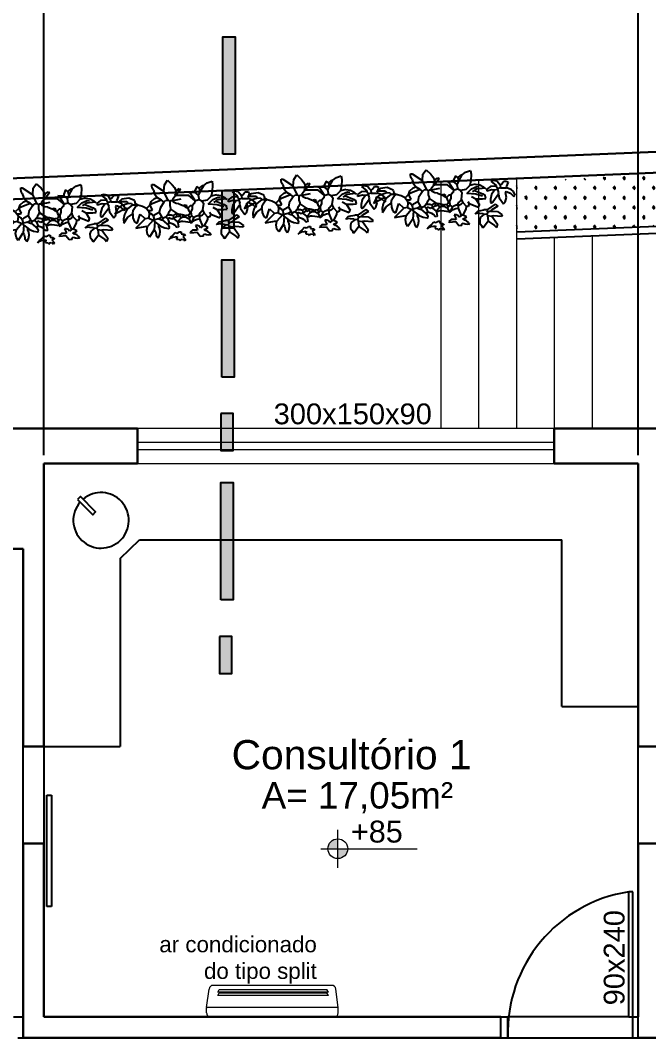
# Model space of a CAD drawing. Extents: x -165 to 197, y 154 to 653.
# Drawn here: x 117.11 to 121.63, y 481.55 to 488.9 of the extents above; entities that cross this region are included whole.
import ezdxf
from ezdxf.enums import TextEntityAlignment as Align

# ---------------------------------------------------------------- set-up
doc = ezdxf.new("R2010")
doc.units = 0
doc.header["$MEASUREMENT"] = 0
doc.header["$PDMODE"] = 3
doc.header["$PDSIZE"] = 0.1
doc.layers.get('0').update_dxf_attribs({"linetype": 'CONTINUOUS'})
doc.layers.get('DEFPOINTS').update_dxf_attribs({"linetype": 'CONTINUOUS'})
for name, color, linetype, lineweight in [('AIT-ESQUADRIA 34', 252, 'CONTINUOUS', 15), ('AIT-PAREDE', 4, 'CONTINUOUS', 30), ('COTA de NIVEL', 12, 'CONTINUOUS', 20), ('FININHA', 251, 'CONTINUOUS', 25), ('LAYOUT', 251, 'CONTINUOUS', 25), ('TEXTO-190', 190, 'CONTINUOUS', 20)]:
    doc.layers.add(name, color=color, linetype=linetype, lineweight=lineweight)
for name, color, linetype in [('AIT-PORTAS', 2, 'CONTINUOUS'), ('AIT-VEGETAÇÃO 25', 92, 'CONTINUOUS'), ('COTA', 1, 'CONTINUOUS'), ('COTA MODIF', 172, 'CONTINUOUS'), ('LINHA CORTE', 7, 'CONTINUOUS'), ('TEXTO', 190, 'CONTINUOUS')]:
    doc.layers.add(name, color=color, linetype=linetype)
doc.styles.add('ARIAL', font='ARIAL.TTF', dxfattribs={"height": 0.18})
doc.styles.add('cota25', font='ARIAL.TTF', dxfattribs={"height": 0.06})
doc.dimstyles.new('Copy of ISO-25', dxfattribs={"dimtxt": 0.18, "dimasz": 0.06, "dimexe": 0.06, "dimexo": 0.06, "dimgap": 0.05, "dimtad": 1, "dimdec": 0, "dimlfac": 100, "dimdsep": 46, "dimtxsty": 'ARIAL', "dimblk1": 'OBLIQUE', "dimblk2": 'OBLIQUE', "dimsah": 1, "dimcen": 2.5, "dimdle": 0.06, "dimclrd": 256, "dimclre": 256, "dimclrt": 256, "dimadec": 0, "dimazin": 0, "dimtfac": 1, "dimtdec": 0, "dimtmove": 1, "dimatfit": 3, "dimldrblk": 'OBLIQUE', "dimfxl": 0, "dimtolj": 1, "dimtzin": 0, "dimlwd": -1, "dimlwe": -1, "dimarcsym": 0})

# ---------------------------------------------------------------- blocks, each defined once
blk = doc.blocks.new('BUSCH1')
for p, q in [((-4.381773057545377, 7.360951608943809), (-3.781624827121143, 8.28555005144326)), ((-3.781624827121143, 8.28555005144326), (-2.828447943219359, 7.397934739424622)), ((4.090906938114221, 7.80475878446553), (5.079386206876161, 8.137613685619222)), ((5.079386206876161, 8.137613685619222), (5.185295283407023, 7.397934739424622)), ((-6.871055341206838, 7.432672070868571), (-6.56338952193344, 7.432672070868571)), ((-6.852970748962628, 7.176031151663762), (-6.871055341206838, 7.432672070868571)), ((-6.782365018267119, 6.73222493711724), (-6.852970748962628, 7.176031151663762)), ((-6.563550004791443, 6.356643156726501), (-6.782365018267119, 6.73222493711724)), ((-6.563550004791443, 6.356643156726501), (-6.332915957360111, 5.587710203565632)), ((-6.56338952193344, 7.432672070868571), (-4.641678409496538, 6.2028102470898)), ((-4.641678409496538, 6.2028102470898), (-4.487845499859838, 6.126014875146352)), ((-4.487845499859838, 6.126014875146352), (-4.381773057545377, 7.360951608943809)), ((-4.099350134763338, 5.215883914247232), (-4.487845499859838, 6.126014875146352)), ((-2.828447943219359, 7.397934739424622), (-2.404814520021497, 6.843177211485269)), ((-2.404814520021497, 6.843177211485269), (-2.104701004826277, 6.2028102470898)), ((-2.104701004826277, 6.2028102470898), (-2.33533505225761, 5.587710203565632)), ((-2.104701004826277, 6.2028102470898), (-1.412798862532276, 6.664078341952468)), ((-1.182165776076141, 6.433450060372318), (-2.104701004826277, 5.280275018339665)), ((-1.412798862532276, 6.664078341952468), (-1.182165776076141, 6.433450060372318)), ((2.04671377088812, 7.048550103896487), (1.662241047968901, 6.2028102470898)), ((1.662241047968901, 6.2028102470898), (1.662241047968901, 5.89537602283903)), ((2.507980904775588, 6.740884284623089), (2.04671377088812, 7.048550103896487)), ((2.507980904775588, 6.740884284623089), (3.123081909274954, 7.279178385476638)), ((2.507980904775588, 6.740884284623089), (2.584782042570223, 6.2028102470898)), ((2.584782042570223, 6.2028102470898), (2.738614952206921, 6.048977337453104)), ((2.738614952206921, 6.048977337453104), (3.420152976994477, 7.286983426031793)), ((3.123081909274954, 7.279178385476638), (3.430516133525725, 7.279178385476638)), ((3.420152976994477, 7.286983426031793), (4.090906938114221, 7.80475878446553)), ((5.185295283407023, 7.397934739424622), (5.114689552711515, 6.066514173834661)), ((9.635832808887887, 6.146659505317049), (9.08647500058402, 6.006898155499255)), ((10.27128438514747, 5.99872410046821), (9.635832808887887, 6.146659505317049)), ((-12.82533550471677, 4.558646069282159), (-13.4449915316529, 4.027513155601357)), ((-11.47336064062469, 4.735690373842428), (-12.82533550471677, 4.558646069282159)), ((-10.3060035266254, 4.24651171533978), (-11.47336064062469, 4.735690373842428)), ((-10.30599776077421, 4.246505949488595), (-10.17689554784854, 3.665838608270726)), ((-7.255451186110247, 3.281371651202694), (-6.994182210353648, 4.106365975442932)), ((-6.994182210353648, 4.106365975442932), (-6.323428249233904, 4.698108555813493)), ((-5.026145366564571, 4.357739789589529), (-6.794184052222778, 3.589037470476092)), ((-6.332915957360111, 5.587710203565632), (-5.794847685678008, 4.895813827122817)), ((-6.323428249233904, 4.698108555813493), (-5.794847685678008, 4.895813827122817)), ((-5.794847685678008, 4.895813827122817), (-5.026145366564571, 4.434546693235347)), ((-5.026145366564571, 4.434546693235347), (-5.026145366564571, 4.357739789589529)), ((-5.026145366564571, 4.357739789589529), (-4.487845499859838, 3.973272832521495)), ((-4.487845499859838, 3.973272832521495), (-4.169955865458848, 4.254302341266971)), ((-4.169955865458848, 4.254302341266971), (-3.642337238075779, 4.357739789589529)), ((-3.642337238075779, 4.357739789589529), (-4.099350134763338, 5.215883914247232)), ((-3.642337238075779, 4.357739789589529), (-3.33467141880238, 4.050304604363562)), ((-3.181069143213112, 4.203906879952828), (-3.33467141880238, 4.050304604363562)), ((-2.796602186145079, 4.203906879952828), (-3.181069143213112, 4.203906879952828)), ((-2.181502142620911, 5.280275018339665), (-2.796602186145079, 4.434546693235347)), ((-2.796602186145079, 4.434546693235347), (-2.719801048350445, 4.280938651794894)), ((-2.719801048350445, 4.280938651794894), (-2.796602186145079, 4.203906879952828)), ((-2.581328366272673, 3.958430570594091), (-2.796602186145079, 4.203906879952828)), ((-2.719801048350445, 4.280938651794894), (-1.028332866439441, 4.588379602872048)), ((-2.33533505225761, 5.587710203565632), (-2.181502142620911, 5.280275018339665)), ((-2.181502142620911, 5.280275018339665), (-2.104701004826277, 5.280275018339665)), ((-2.104701004826277, 5.280275018339665), (-2.027899867031643, 5.280275018339665)), ((0.4629228598716195, 5.280275018339665), (-2.027899867031643, 5.280275018339665)), ((1.662241047968901, 4.280938651794894), (0.4629286257228052, 5.280273096389268)), ((0.7397058192187651, 5.818349055872952), (0.5090727327626292, 5.89537602283903)), ((1.662241047968901, 5.89537602283903), (0.7397058192187651, 5.818349055872952)), ((0.7397058192187651, 5.818349055872952), (1.792794333443, 4.239509089074647)), ((1.662241047968901, 4.203906879952828), (1.585439910174267, 3.74263974606536)), ((1.662241047968901, 5.89537602283903), (2.354147995138889, 5.357081921985483)), ((1.662241047968901, 4.203906879952828), (1.662241047968901, 4.280938651794894)), ((2.507980904775588, 4.434546693235347), (1.792797216368593, 4.23951101102504)), ((2.738614952206921, 6.048977337453104), (2.354147995138889, 5.357081921985483)), ((2.354147995138889, 5.357081921985483), (2.507980904775588, 4.434546693235347)), ((3.046050137432889, 4.127105742158195), (2.507980904775588, 4.434546693235347)), ((4.122418275819723, 4.357739789589529), (3.046050137432889, 4.127105742158195)), ((3.046050137432889, 4.127105742158195), (3.430516133525725, 3.665838608270726)), ((4.891125399809148, 5.126442108702965), (4.122418275819723, 4.357739789589529)), ((4.344458322058649, 3.53122039771065), (5.267179979997124, 4.448729726177178)), ((5.114689552711515, 6.066514173834661), (4.891125399809148, 5.126442108702965)), ((5.967493538195986, 5.434107927976362), (4.891125399809148, 5.126442108702965)), ((4.891125399809148, 5.126442108702965), (4.891125399809148, 5.203479646396217)), ((5.267179979997124, 4.448729726177178), (6.299377854400067, 4.923868537042443)), ((5.890687595525362, 4.127105742158195), (5.429419500662696, 3.896472655702059)), ((6.044289871114631, 4.357739789589529), (5.890687595525362, 4.127105742158195)), ((5.890687595525362, 4.127105742158195), (6.5055570050021, 3.896472655702059)), ((5.967493538195986, 5.434107927976362), (6.915134243984219, 5.289852097159251)), ((6.274928723421953, 4.434546693235347), (6.044289871114631, 4.357739789589529)), ((7.889360328614904, 4.588379602872048), (6.274928723421953, 4.434546693235347)), ((6.299377854400067, 4.923868537042443), (6.784197529406266, 4.874715616658838)), ((6.915134243984219, 5.289852097159251), (7.656492974824276, 4.846044921637532)), ((7.656492974824276, 4.846044921637532), (7.889360328614904, 4.588379602872048)), ((7.889360328614904, 4.588379602872048), (8.119999180922223, 4.511572699226228)), ((9.009448994593141, 4.930761612135047), (8.317542047423151, 4.392455979579129)), ((8.317542047423151, 4.392455979579129), (8.317542047423151, 4.008220617533726)), ((9.282805116385537, 4.260479489837339), (8.317542047423151, 4.008220617533726)), ((10.16261250492342, 5.007562749929681), (9.009448994593141, 4.930761612135047)), ((9.08647500058402, 6.006898155499255), (10.16261250492342, 5.161395659566381)), ((9.855092753880065, 4.238822952783538), (9.212199385690024, 3.335882008313088)), ((9.855107168508027, 4.238878689344999), (9.282805116385537, 4.260479489837339)), ((10.39325135723074, 4.315654841784495), (9.855177319697457, 4.238854664965059)), ((10.16261250492342, 5.161395659566381), (10.16261250492342, 5.007562749929681)), ((10.16261250492342, 5.007562749929681), (10.47027832419682, 4.54628888921583)), ((10.70091717650414, 5.545631021611785), (10.27128438514747, 5.99872410046821)), ((10.47027832419682, 4.54628888921583), (10.39325135723074, 4.315654841784495)), ((10.39325135723074, 4.315654841784495), (10.62387963881089, 3.777586570102393)), ((11.00835236173011, 4.700121798852528), (10.47027832419682, 4.54628888921583)), ((10.93154545808429, 5.238195836385819), (10.70091717650414, 5.545631021611785)), ((11.31578658598088, 5.545631021611785), (10.93154545808429, 5.238195836385819)), ((10.93154545808429, 5.238195836385819), (11.00835236173011, 4.700121798852528)), ((11.00835236173011, 4.700121798852528), (12.23832277570621, 4.700121798852528)), ((11.68339707710727, 5.92475591755619), (11.31578658598088, 5.545631021611785)), ((12.10703146128033, 5.9617400090122), (11.68339707710727, 5.92475591755619)), ((12.54599916570678, 5.776291976348653), (12.10703146128033, 5.9617400090122)), ((12.54599916570678, 5.776291976348653), (12.16151587206039, 4.853729840292984)), ((12.16151587206039, 4.853729840292984), (12.23832277570621, 4.700121798852528)), ((13.13081311490243, 4.371431764205368), (12.23832277570621, 4.700121798852528)), ((13.625053229771, 3.964607719164461), (13.13081311490243, 4.371431764205368)), ((-11.94516582852937, 2.74330337952059), (-14.23096161409256, 1.554732738033608)), ((-13.71320355321238, 2.58947046988389), (-14.23096161409256, 1.554732738033608)), ((-13.72665240110322, 2.552144271257525), (-12.88166787080187, 3.319335937360286)), ((-13.42058083968269, 4.050304604363562), (-11.86813405668731, 4.050304604363562)), ((-12.88166787080187, 3.319335937360286), (-11.56069887146134, 3.74263974606536)), ((-11.79133291889267, 2.58947046988389), (-12.31834517092604, 1.489878443895918)), ((-11.79133291889267, 2.58947046988389), (-11.94516582852937, 2.74330337952059)), ((-11.86813405668731, 4.050304604363562), (-11.56069887146134, 3.74263974606536)), ((-10.71496478050584, 3.435204560839393), (-11.79133291889267, 2.58947046988389)), ((-11.56069887146134, 3.74263974606536), (-10.94559882793717, 3.665838608270726)), ((-10.94559882793717, 3.665838608270726), (-10.71496478050584, 3.435204560839393)), ((-10.71496478050584, 3.435204560839393), (-10.33072845748524, 3.435204560839393)), ((-10.68470847640844, 1.607907339619297), (-10.55860835000016, 2.37541901046287)), ((-10.55860835000016, 2.37541901046287), (-10.03612613504843, 3.144684461042118)), ((-10.17689554784854, 3.665838608270726), (-10.33072845748524, 3.435204560839393)), ((-10.02306263821184, 3.127769375613425), (-10.33072845748524, 3.435204560839393)), ((-9.683097481570881, 3.33700058344313), (-10.19145816599343, 3.692046323860507)), ((-9.632111981485394, 3.323243262513852), (-10.02306263821184, 3.127769375613425)), ((-8.751103373950468, 3.085510491297621), (-9.683097481570881, 3.33700058344313)), ((-8.33182028547228, 2.897136289157288), (-8.751103373950468, 3.085510491297621)), ((-7.947353328404244, 2.666502241725955), (-8.33182028547228, 2.897136289157288)), ((-7.255451186110247, 3.358403423044758), (-7.947353328404244, 2.666502241725955)), ((-7.947353328404244, 2.666502241725955), (-7.563117005383644, 2.205234146863289)), ((-6.948016961859477, 2.205234146863289), (-7.563117005383644, 2.205234146863289)), ((-7.563117005383644, 2.205234146863289), (-7.409284095746945, 1.743967012975819)), ((-7.255451186110247, 3.358403423044758), (-7.255451186110247, 3.281371651202694)), ((-7.255451186110247, 3.281371651202694), (-6.794184052222778, 2.435868194294622)), ((-6.794184052222778, 3.589037470476092), (-7.178651009290812, 3.435204560839393)), ((-6.794184052222778, 2.435868194294622), (-6.948016961859477, 2.205234146863289)), ((-5.256779413995903, 2.74330337952059), (-5.410380728609973, 1.89756832758989)), ((-4.487845499859838, 3.973272832521495), (-5.256779413995903, 2.74330337952059)), ((-3.411703190644446, 2.05140123722659), (-3.565304505258516, 1.820768150770454)), ((-3.181069143213112, 2.58947046988389), (-3.411703190644446, 2.05140123722659)), ((-3.33467141880238, 4.050304604363562), (-3.33467141880238, 3.281371651202694)), ((-3.33467141880238, 3.281371651202694), (-3.181069143213112, 2.74330337952059)), ((-3.181069143213112, 2.74330337952059), (-3.181069143213112, 2.58947046988389)), ((-3.181069143213112, 2.58947046988389), (-1.950868095189577, 1.743967012975819)), ((-2.051785866543947, 3.662558799921213), (-2.581328366272673, 3.958430570594091)), ((-1.489600000326911, 3.589037470476092), (-2.051785866543947, 3.662558799921213)), ((-1.489600000326911, 3.589037470476092), (-0.6440965434188404, 3.281371651202694)), ((-0.6440965434188404, 3.281371651202694), (-0.2596305473260052, 3.435204560839393)), ((-0.6440965434188404, 3.281371651202694), (-0.1828294095313711, 2.973936465976726)), ((-0.2596305473260052, 3.435204560839393), (0.0478046378999624, 3.281371651202694)), ((-0.1828294095313711, 2.973936465976726), (-0.0289964998946718, 2.973936465976726)), ((0.0478046378999624, 3.281371651202694), (-0.0289964998946718, 2.973936465976726)), ((-0.0289964998946718, 2.973936465976726), (0.2784386853312958, 2.74330337952059)), ((0.7397058192187651, 3.204570513408059), (0.2784386853312958, 2.74330337952059)), ((0.2784386853312958, 2.74330337952059), (0.4322715949679952, 2.358836422452557)), ((0.4322715949679952, 2.358836422452557), (0.6629056423993286, 2.05140123722659)), ((0.6629056423993286, 2.05140123722659), (0.5861045046046947, 1.59013410333912)), ((0.6629056423993286, 2.05140123722659), (0.8935387288554643, 2.05140123722659)), ((1.124172776286797, 3.204570513408059), (0.7397058192187651, 3.204570513408059)), ((1.125469131828401, 2.627009044028933), (0.8935387288554643, 2.05140123722659)), ((0.8935387288554643, 2.05140123722659), (0.9703398666500984, 1.205661380419901)), ((1.50863973335483, 3.665838608270726), (1.124172776286797, 3.204570513408059)), ((1.124172776286797, 3.204570513408059), (1.125469131828401, 2.627009044028933)), ((1.585439910174267, 3.74263974606536), (1.50863973335483, 3.665838608270726)), ((3.046050137432889, 2.128202375021223), (2.738614952206921, 1.743967012975819)), ((3.276683223889027, 2.435868194294622), (3.046050137432889, 2.205234146863289)), ((3.046050137432889, 2.205234146863289), (3.046050137432889, 2.128202375021223)), ((3.276683223889027, 2.435868194294622), (3.430516133525725, 3.665838608270726)), ((3.276683223889027, 2.435868194294622), (3.276683223889027, 2.205234146863289)), ((3.276683223889027, 2.205234146863289), (3.507317271320358, 1.743967012975819)), ((6.127345035495443, 3.432916478893834), (4.344458322058649, 3.53122039771065)), ((6.121326447832684, 2.435868194294622), (5.275586591025996, 2.897136289157288)), ((6.121326447832684, 2.435868194294622), (6.19812278075133, 2.512669332089257)), ((6.121326447832684, 2.435868194294622), (6.8132228242755, 1.282693152261967)), ((7.441050984292284, 3.03969792070098), (6.127345035495443, 3.432916478893834)), ((6.19812278075133, 2.512669332089257), (7.428092233752237, 2.512669332089257)), ((6.5055570050021, 3.896472655702059), (7.505129771445488, 3.512005698634026)), ((7.428092233752237, 2.512669332089257), (8.119999180922223, 2.58947046988389)), ((7.505129771445488, 3.512005698634026), (7.966397866308153, 3.127769375613425)), ((8.119999180922223, 2.58947046988389), (7.966397866308153, 3.127769375613425)), ((9.212199385690024, 3.335882008313088), (9.000382193603496, 2.448266696294452)), ((9.000382193603496, 2.448266696294452), (9.009448994593141, 1.778683202965421)), ((10.62387963881089, 3.393119613034359), (9.470716128480607, 1.855484340760055)), ((10.62387963881089, 3.777586570102393), (10.54708426686744, 3.546952522671059)), ((10.54708426686744, 3.546952522671059), (10.62387963881089, 3.393119613034359)), ((10.62391039001721, 3.393061954522502), (10.76552450001604, 2.670170284055312)), ((10.76552450001604, 2.670170284055312), (11.62329961019786, 1.471122129988564)), ((11.93088759048024, 1.855484340760055), (12.17763719197584, 2.74413846696733)), ((12.16151587206039, 3.931189806666858), (12.00768296242369, 3.777586570102393)), ((12.17763719197584, 2.74413846696733), (12.00768296242369, 3.777586570102393)), ((12.16151587206039, 3.931256113955496), (12.98960165351141, 3.59476872655476)), ((12.98960165351141, 3.59476872655476), (13.69916171506187, 2.931852479146891)), ((13.92978999664202, 3.239286703397661), (13.625053229771, 3.964607719164461)), ((13.69916171506187, 2.931852479146891), (13.92978999664202, 3.239286703397661)), ((-12.31834517092604, 1.489878443895918), (-12.48734130820615, 0.6046559601193806)), ((-12.48734130820615, 0.6046559601193806), (-12.43100990309624, -0.2215501538450708)), ((-12.43100990309624, -0.2215501538450708), (-11.6986901049651, 0.8997301213782264)), ((-11.6986901049651, 0.8997301213782264), (-10.68470847640844, 1.607907339619297)), ((-10.68470847640844, 1.607907339619297), (-10.62837707129854, 0.8407156735165363)), ((-10.62837707129854, 0.8407156735165363), (-10.34671524087302, 0.073523046438577)), ((-10.34671524087302, 0.073523046438577), (-9.839724907082289, -0.2805655626819583)), ((-8.17798737583558, 0.6675931087377986), (-10.03397835548172, -1.188391144081963)), ((-9.767251040602586, -0.2633698724955571), (-9.177554376427778, 1.59013410333912)), ((-9.177554376427778, 1.59013410333912), (-8.33182028547228, 0.744394246532433)), ((-8.33182028547228, 0.744394246532433), (-8.17798737583558, 0.6675931087377986)), ((-7.486085233541581, 0.744394246532433), (-8.17798737583558, 0.6675931087377986)), ((-6.640581776633508, 0.3601579235118313), (-7.716719280972911, -0.8700431245117036)), ((-7.409284095746945, 1.743967012975819), (-7.486085233541581, 0.744394246532433)), ((-7.486085233541581, 0.744394246532433), (-6.640581776633508, 0.3601579235118313)), ((-7.135393671744669, 1.702411562504682), (-7.409284095746945, 1.743967012975819)), ((-6.817668364102472, 1.480507974743821), (-7.135393671744669, 1.702411562504682)), ((-6.563550004791443, 1.128860242625268), (-6.817668364102472, 1.480507974743821)), ((-6.640581776633508, 0.3601579235118313), (-6.486748866996809, 0.3601579235118313)), ((-6.256115780540673, 1.436301193702421), (-6.563550004791443, 1.128860242625268)), ((-6.563550004791443, 1.128860242625268), (-6.409948690177371, 0.4369590613064654)), ((-6.409948690177371, 0.4369590613064654), (-6.486748866996809, 0.3601579235118313)), ((-6.486748866996809, 0.3601579235118313), (-6.256115780540673, 0.0524921042384325)), ((-5.487412500452041, 0.6675931087377986), (-6.409948690177371, 0.4369590613064654)), ((-6.256115780540673, 0.0524921042384325), (-6.409948690177371, -1.484912533988441)), ((-5.410380728609973, 1.89756832758989), (-6.256115780540673, 1.436301193702421)), ((-6.256115780540673, 0.0524921042384325), (-5.487412500452041, -0.5623773052383046)), ((-4.872312456927872, 0.9750273329885684), (-5.487412500452041, 0.6675931087377986)), ((-5.487412500452041, 0.6675931087377986), (-4.949113594722505, 0.4369590613064654)), ((-5.410380728609973, 1.89756832758989), (-4.872312456927872, 0.9750273329885684)), ((-4.949113594722505, 0.4369590613064654), (-4.795511319133237, 0.4369590613064654)), ((-4.872312456927872, 0.9750273329885684), (-4.641678409496538, 0.744394246532433)), ((-4.641678409496538, 0.744394246532433), (-4.795511319133237, 0.4369590613064654)), ((-4.795511319133237, 0.4369590613064654), (-3.872970324531916, -0.3317432578069712)), ((-4.103610137814435, 0.9750273329885684), (-4.641678409496538, 0.744394246532433)), ((-3.719137414895215, 1.436301193702421), (-4.103610137814435, 0.9750273329885684)), ((-4.103610137814435, 0.9750273329885684), (-3.719137414895215, 0.6675931087377986)), ((-3.565304505258516, 1.820768150770454), (-3.719137414895215, 1.436301193702421)), ((-3.719137414895215, 1.436301193702421), (-3.027236233576413, 1.436301193702421)), ((-3.48850432843908, 0.8214260183744981), (-3.719137414895215, 0.6675931087377986)), ((-3.719137414895215, 0.6675931087377986), (-3.411703190644446, -0.1781419431929007)), ((-2.873403323939714, 0.5907919709431645), (-3.48850432843908, 0.8214260183744981)), ((-3.027236233576413, 1.436301193702421), (-2.64276927650838, 1.282693152261967)), ((-2.489167000919112, 0.744394246532433), (-2.873403323939714, 0.5907919709431645)), ((-2.027899867031643, 1.666935241133755), (-2.64276927650838, 1.282693152261967)), ((-2.64276927650838, 1.282693152261967), (-2.565968138713746, 0.8982271561691321)), ((-2.565968138713746, 0.8982271561691321), (-2.489167000919112, 0.744394246532433)), ((-1.874066957394943, 1.128860242625268), (-2.489167000919112, 0.744394246532433)), ((-2.489167000919112, 0.744394246532433), (-2.489167000919112, 0.6675931087377986)), ((-2.489167000919112, 0.6675931087377986), (-1.797265819600309, 0.0524921042384325)), ((-1.950868095189577, 1.743967012975819), (-2.027899867031643, 1.666935241133755)), ((-2.027899867031643, 1.666935241133755), (-1.950868095189577, 1.282693152261967)), ((-1.950868095189577, 1.743967012975819), (-1.489600000326911, 1.59013410333912)), ((-1.950868095189577, 1.282693152261967), (-1.874066957394943, 1.128860242625268)), ((-1.797265819600309, 1.052059104830634), (-1.874066957394943, 1.128860242625268)), ((-1.33599868571284, 1.359494290056601), (-1.797265819600309, 1.052059104830634)), ((-1.105364638281507, 0.744394246532433), (-1.797265819600309, 0.0524921042384325)), ((-1.797265819600309, 0.0524921042384325), (-1.720234047758244, -0.1781419431929007)), ((-1.069532756087456, 0.100165122817687), (-1.726186328132368, -0.1612451162929625)), ((-1.489600000326911, 1.59013410333912), (-1.33599868571284, 1.359494290056601)), ((-1.489600000326911, 1.59013410333912), (-1.182165776076141, 1.59013410333912)), ((-1.182165776076141, 1.59013410333912), (-1.33599868571284, 1.359494290056601)), ((-1.33599868571284, 1.359494290056601), (-1.33599868571284, 1.282693152261967)), ((-1.33599868571284, 1.282693152261967), (-1.105364638281507, 0.744394246532433)), ((-1.182165776076141, 1.59013410333912), (-0.8747305908501738, 1.513327199693301)), ((-0.5670647715767748, 1.052059104830634), (-1.105364638281507, 0.744394246532433)), ((-0.7208976812134742, 0.1295238760804977), (-1.069532756087456, 0.100165122817687)), ((-0.8747305908501738, 1.513327199693301), (-0.1057976376893055, 1.282693152261967)), ((-0.8747305908501738, 1.513327199693301), (-0.5670647715767748, 1.052059104830634)), ((0.8167375910608303, -0.1011092103756378), (-0.7208976812134742, 0.1295238760804977)), ((-0.5670647715767748, 1.052059104830634), (-0.1828294095313711, 1.052059104830634)), ((-0.1057976376893055, 1.282693152261967), (-0.1828294095313711, 1.052059104830634)), ((-0.1828294095313711, 1.052059104830634), (0.2784386853312958, 0.744394246532433)), ((0.3554704571733612, 1.359494290056601), (-0.1057976376893055, 1.282693152261967)), ((0.2784386853312958, 0.744394246532433), (0.5090727327626292, 0.6675931087377986)), ((0.5861045046046947, 1.59013410333912), (0.3554704571733612, 1.359494290056601)), ((0.3554704571733612, 1.359494290056601), (0.6629056423993286, 0.8982271561691321)), ((0.6629056423993286, 0.8982271561691321), (0.5090727327626292, 0.6675931087377986)), ((0.5090727327626292, 0.6675931087377986), (0.8167375910608303, -0.1011092103756378)), ((0.9703398666500984, 1.205661380419901), (0.6629056423993286, 0.8982271561691321)), ((0.9703398666500984, 1.205661380419901), (1.431607961512765, 0.8982271561691321)), ((1.431607961512765, 0.8214260183744981), (0.9703398666500984, -0.1781419431929007)), ((0.9703398666500984, -0.1781419431929007), (1.591466185638608, 0.3414025705796758)), ((1.89288086125142, 1.128860242625268), (1.431607961512765, 0.8214260183744981)), ((1.431607961512765, 0.8982271561691321), (1.431607961512765, 0.8214260183744981)), ((1.591466185638608, 0.3414025705796758), (2.156312031202686, 0.5928936237003827)), ((2.431179766980954, 1.282693152261967), (1.89288086125142, 1.128860242625268)), ((2.156312031202686, 0.5928936237003827), (2.584782042570223, 0.6675931087377986)), ((2.584782042570223, 1.666935241133755), (2.431179766980954, 1.282693152261967)), ((2.431179766980954, 1.282693152261967), (2.584782042570223, 1.205661380419901)), ((2.584782042570223, 1.743967012975819), (2.584782042570223, 1.666935241133755)), ((2.738614952206921, 1.743967012975819), (2.584782042570223, 1.666935241133755)), ((2.892447861843622, 1.205661380419901), (2.584782042570223, 1.205661380419901)), ((2.584782042570223, 1.205661380419901), (2.584782042570223, 0.6675931087377986)), ((2.584782042570223, 0.6675931087377986), (3.199882086094391, -0.7930113526696382)), ((3.123081909274954, 1.359494290056601), (2.892447861843622, 1.205661380419901)), ((3.507317271320358, 1.743967012975819), (3.123081909274954, 1.359494290056601)), ((3.507317271320358, 1.743967012975819), (4.276251185456424, 0.9750273329885684)), ((3.879089746027691, -0.23554675759856), (4.217996868976061, 0.5337186929806884)), ((4.217996868976061, 0.5337186929806884), (4.276251185456424, 0.9750273329885684)), ((4.583685409707194, 0.9750273329885684), (4.276251185456424, 0.9750273329885684)), ((4.814319457138528, 1.59013410333912), (4.583685409707194, 1.89756832758989)), ((4.814319457138528, 1.59013410333912), (4.583685409707194, 0.9750273329885684)), ((4.814319457138528, 1.59013410333912), (6.659389914638798, 0.8214260183744981)), ((5.961957360082434, -0.4796402236479066), (6.526802244671316, 0.0751192262418417)), ((6.526802244671316, 0.0751192262418417), (7.735758053025634, 0.2831261516697661)), ((6.659389914638798, 0.8214260183744981), (6.8132228242755, 1.282693152261967)), ((8.273832090558923, 0.2831261516697661), (7.735758053025634, 0.2831261516697661)), ((8.273832090558923, 0.3601579235118313), (8.350627462502372, 0.3601579235118313)), ((8.273832090558923, 0.3601579235118313), (8.273832090558923, 0.2831261516697661)), ((8.350627462502372, 0.3601579235118313), (8.273832090558923, 0.2831261516697661)), ((8.273832090558923, 0.2831261516697661), (8.273832090558923, 0.2063250138751317)), ((8.273832090558923, 0.2063250138751317), (8.504460372139073, -0.1781419431929007)), ((8.350627462502372, 0.3601579235118313), (8.427665000195624, 0.3601579235118313)), ((9.965069638422497, 1.436301193702421), (8.427665000195624, 0.3601579235118313)), ((9.11956137663844, 0.0524921042384325), (8.504460372139073, -0.1781419431929007)), ((9.009448994593141, 1.778683202965421), (9.16328190422984, 1.624850293328722)), ((9.16328190422984, 1.624850293328722), (9.08647500058402, 1.548049155534088)), ((9.273162691252509, 0.2831261516697661), (9.11956137663844, 0.0524921042384325)), ((9.11956137663844, 0.0524921042384325), (10.42633773328516, -0.0243090335562015)), ((9.470716128480607, 1.855484340760055), (9.16328190422984, 1.624850293328722)), ((10.50336373927604, 1.052059104830634), (9.273162691252509, 0.2831261516697661)), ((9.965069638422497, 1.436301193702421), (10.50336373927604, 1.052059104830634)), ((11.62345240525428, 1.471248017739454), (11.93088759048024, 1.855484340760055)), ((-10.03397931645692, -1.188392105057161), (-7.793751052814978, -0.7930113526696382)), ((-7.885591452452531, -1.60588201381657), (-7.716719280972911, -0.8700431245117036)), ((-7.727994402966713, -2.458906062621299), (-7.885591452452531, -1.60588201381657)), ((-7.793751052814978, -0.7930113526696382), (-7.716719280972911, -0.8700431245117036)), ((-6.486748866996809, -1.63874544362514), (-7.364990826937758, -2.995984529849842)), ((-6.409948690177371, -1.484912533988441), (-6.486748866996809, -1.63874544362514)), ((-6.409948690177371, -1.484912533988441), (-6.178294087086156, -1.894809777711371)), ((-6.178294087086156, -1.894809777711371), (-6.046963372677173, -2.390113692123716)), ((-5.487412500452041, -0.5623773052383046), (-5.487412500452041, -0.6394090770803701)), ((-5.487412500452041, -0.5623773052383046), (-5.127649332789496, -0.8216503355094239)), ((-5.487412500452041, -0.9468442623063376), (-5.487412500452041, -0.6394090770803701)), ((-5.285245421300117, -1.316955210896967), (-5.487412500452041, -0.9468442623063376)), ((-5.324644443427771, -2.692799737922994), (-5.193313729018789, -1.922326341520324)), ((-5.193313729018789, -1.922326341520324), (-5.285245421300117, -1.316955210896967)), ((-5.127649332789496, -0.8216503355094239), (-4.326532359284782, -1.138094663213177)), ((-4.326532359284782, -1.138094663213177), (-3.48850432843908, -1.254278486557107)), ((-3.872970324531916, -0.3317432578069712), (-3.719137414895215, -0.3317432578069712)), ((-3.411703190644446, -0.1781419431929007), (-3.719137414895215, -0.3317432578069712)), ((-3.719137414895215, -0.3317432578069712), (-3.565304505258516, -0.7162102148750042)), ((-3.565304505258516, -0.7162102148750042), (-3.411703190644446, -1.023644439125773)), ((-3.565304505258516, -1.254278486557107), (-3.48850432843908, -1.254278486557107)), ((-3.411703190644446, -1.023644439125773), (-3.48850432843908, -1.254278486557107)), ((-3.48850432843908, -1.254278486557107), (-3.411703190644446, -1.408111396193806)), ((-2.632366719994029, -0.4088970734991357), (-3.411703190644446, -0.1781419431929007)), ((-2.31717358199759, -0.6152741849918789), (-2.632366719994029, -0.4088970734991357)), ((-1.950868095189577, -1.023644439125773), (-2.31717358199759, -0.6152741849918789)), ((-1.720234047758244, -1.100677171943037), (-1.950868095189577, -1.023644439125773)), ((-1.720234047758244, -0.1781419431929007), (-1.566631772168976, -0.9468442623063376)), ((-1.566631772168976, -0.9468442623063376), (-1.720234047758244, -1.100677171943037)), ((-1.581721965697368, -2.101185928228916), (-1.412798862532276, -1.94617966787591)), ((-1.412798862532276, -1.94617966787591), (-1.028332866439441, -1.94617966787591)), ((-1.028332866439441, -1.94617966787591), (-1.028332866439441, -2.330646624943943)), ((1.200973914081431, -1.63874544362514), (0.7397058192187651, -2.023212400693172)), ((0.7397058192187651, -2.023212400693172), (0.8167375910608303, -2.176813715307243)), ((0.8167375910608303, -0.1011092103756378), (0.9703398666500984, -0.1781419431929007)), ((2.123514908682753, -1.63874544362514), (1.200973914081431, -1.63874544362514)), ((2.184554131285851, -0.6793539331202794), (1.8160739576056, -0.7162102148750042)), ((1.8160739576056, -0.7162102148750042), (2.200546680524818, -1.484912533988441)), ((2.200546680524818, -1.484912533988441), (2.123514908682753, -1.63874544362514)), ((2.5375827847634, -0.82728933796912), (2.184554131285851, -0.6793539331202794)), ((2.815416090001556, -1.177477348762473), (2.5375827847634, -0.82728933796912)), ((3.199882086094391, -0.7930113526696382), (2.815416090001556, -1.177477348762473)), ((3.584349043162424, -0.7162102148750042), (3.199882086094391, -0.7930113526696382)), ((3.507317271320358, -1.484912533988441), (3.864969176473709, -1.345063735427661)), ((3.814983090593758, -1.715546581419774), (3.507317271320358, -1.484912533988441)), ((3.584349043162424, -0.7162102148750042), (3.879089746027691, -0.23554675759856)), ((3.584349043162424, -0.7162102148750042), (4.276251185456424, -1.023644439125773)), ((3.963817007252383, -1.744490193397208), (3.814983090593758, -1.715546581419774)), ((3.864969176473709, -1.345063735427661), (4.133270568726567, -1.19712833057882)), ((4.274482030117587, -1.907219811413572), (3.963817007252383, -1.744490193397208)), ((4.133270568726567, -1.19712833057882), (4.276251185456424, -1.023644439125773)), ((4.627509722619938, -2.217884834278775), (4.274482030117587, -1.907219811413572)), ((6.8132228242755, -0.3317432578069712), (5.961957360082434, -0.4796402236479066)), ((6.8132228242755, -0.3317432578069712), (7.581925143388935, -0.4087750296490366)), ((7.043861676582821, -1.177477348762473), (6.879830898148866, -1.700109475845037)), ((6.879830898148866, -1.700109475845037), (6.915133283009022, -2.365820239127616)), ((7.735758053025634, -0.6394090770803701), (7.043861676582821, -1.177477348762473)), ((7.581925143388935, -0.4087750296490366), (7.735758053025634, -0.6394090770803701)), ((8.581267275784892, -1.94617966787591), (7.658732047034756, -3.176381676874642)), ((8.273832090558923, -0.5623773052383046), (7.735758053025634, -0.6394090770803701)), ((8.504460372139073, -0.1781419431929007), (8.273832090558923, -0.5623773052383046)), ((8.273832090558923, -0.5623773052383046), (8.427665000195624, -0.7930113526696382)), ((8.427665000195624, -0.7930113526696382), (9.273162691252509, -0.9468442623063376)), ((8.427665000195624, -0.7930113526696382), (8.581267275784892, -1.94617966787591)), ((8.581267275784892, -1.94617966787591), (9.811468323808425, -2.791914719806609)), ((9.657635414171727, -0.8700431245117036), (9.273162691252509, -0.9468442623063376)), ((9.273162691252509, -0.9468442623063376), (10.42633773328516, -2.561280672375276)), ((11.19527068644603, -1.023644439125773), (9.657635414171727, -0.8700431245117036)), ((10.42633773328516, -0.0243090335562015), (11.3488729620353, -0.7162102148750042)), ((11.3488729620353, -0.7162102148750042), (11.19527068644603, -1.023644439125773)), ((-7.364990826937758, -2.995984529849842), (-7.727994402966713, -2.458906062621299)), ((-6.046963372677173, -2.390113692123716), (-6.02548173310934, -2.715113582011975)), ((-5.641059941875597, -3.176326901288377), (-6.02548173310934, -2.715113582011975)), ((-5.641059941875597, -3.176326901288377), (-5.324644443427771, -2.692799737922994)), ((-3.257870281007747, -3.176381676874642), (-3.565304505258516, -3.560617038920046)), ((-2.719801048350445, -2.63808181016991), (-3.257870281007747, -3.099348944057379)), ((-3.257870281007747, -3.176381676874642), (-2.803097417505865, -2.995484822747073)), ((-3.257870281007747, -3.099348944057379), (-3.257870281007747, -3.176381676874642)), ((-2.803097417505865, -2.995484822747073), (-2.23837553774228, -2.912934170345016)), ((-2.489167000919112, -2.407447762738576), (-2.719801048350445, -2.63808181016991)), ((-2.412135229077047, -2.253845487149308), (-2.489167000919112, -2.330646624943943)), ((-2.489167000919112, -2.330646624943943), (-2.489167000919112, -2.407447762738576)), ((-2.412135229077047, -2.253845487149308), (-2.258533914462976, -2.100012577512609)), ((-2.258533914462976, -2.100012577512609), (-1.883782416642988, -2.19749486253545)), ((-2.23837553774228, -2.912934170345016), (-1.874066957394943, -2.868715857601243)), ((-1.874066957394943, -2.868715857601243), (-1.950868095189577, -3.329982991488712)), ((-1.950868095189577, -3.329982991488712), (-1.950868095189577, -3.407014763330778)), ((-1.950868095189577, -3.407014763330778), (-1.412798862532276, -3.483815901125412)), ((-1.883782416642988, -2.19749486253545), (-1.581721965697368, -2.101185928228916)), ((-1.412798862532276, -3.483815901125412), (-1.258965952895577, -3.714449948556745)), ((-1.258965952895577, -3.714449948556745), (-1.108931778215111, -3.490788737159419)), ((-1.108931778215111, -3.490788737159419), (-0.8462713103723448, -3.408238084757362)), ((-1.028332866439441, -2.330646624943943), (-0.4134634569627046, -2.407447762738576)), ((-0.8462713103723448, -3.408238084757362), (-0.5310772114007082, -3.463272173350466)), ((-0.2596305473260052, -2.63808181016991), (-0.7208976812134742, -2.868715857601243)), ((-0.7208976812134742, -2.868715857601243), (-0.1828294095313711, -3.483815901125412)), ((-0.5310772114007082, -3.463272173350466), (-0.3364307241454414, -3.714449948556745)), ((-0.4134634569627046, -2.407447762738576), (-0.2596305473260052, -2.63808181016991)), ((-0.1828294095313711, -3.483815901125412), (-0.3364307241454414, -3.714449948556745)), ((-0.1057976376893055, -2.715113582011975), (-0.2596305473260052, -2.63808181016991)), ((2.123514908682753, -2.100012577512609), (0.8167375910608303, -2.176813715307243)), ((2.738614952206921, -2.868715857601243), (2.123514908682753, -2.100012577512609)), ((3.35371499573109, -2.791914719806609), (2.738614952206921, -2.868715857601243)), ((3.35371499573109, -2.561280672375276), (3.584349043162424, -2.330646624943943)), ((3.35371499573109, -2.791914719806609), (3.35371499573109, -2.561280672375276)), ((3.584349043162424, -2.330646624943943), (4.00617967688953, -2.469374926424285)), ((4.00617967688953, -2.469374926424285), (4.458056161145753, -2.513755643976457)), ((4.458056161145753, -2.513755643976457), (4.814385764427163, -2.484480495555839)), ((4.814385764427163, -2.484480495555839), (4.627509722619938, -2.217884834278775)), ((4.814319457138528, -2.484479534580642), (4.891125399809148, -2.561280672375276)), ((6.915133283009022, -2.365820239127616), (7.274490919138165, -2.791914719806609)), ((7.274490919138165, -2.791914719806609), (7.428092233752237, -3.253181853694078)), ((7.658732047034756, -3.176381676874642), (7.428092233752237, -3.253181853694078)), ((9.811468323808425, -2.791914719806609), (10.19569792000264, -3.176381676874642)), ((10.42633773328516, -2.561280672375276), (10.19569792000264, -3.176381676874642))]:
    blk.add_line(p, q)
for centre, start, end in [((-10.30600737052619, 4.246503066563001), 12.804289, 67.53327900000002), ((0.4629228598716195, 5.280265408587688), 49.844006, 89.64698800000001)]:
    blk.add_arc(centre, 9.6097519763e-06, start, end)
blk = doc.blocks.new('_OBLIQUE')
at = {"color": 0, "linetype": 'ByBlock'}
blk.add_line((-0.5, -0.5), (0.5, 0.5), dxfattribs=at)
blk = doc.blocks.new('*D233')
at = {"layer": 'COTA'}
for p, q in [((121.6323679676738, 489.0087602422168), (121.7004389090108, 489.2356633800067)), ((121.7004389090108, 489.2356633800067), (122.0426899322031, 489.2356633800067)), ((121.5573679676738, 485.7710264443635), (121.5573679676738, 489.0687602422168)), ((121.7073679676738, 485.7710264443635), (121.7073679676738, 489.0687602422168)), ((121.7673679676738, 489.0087602422168), (121.4973679676738, 489.0087602422168))]:
    blk.add_line(p, q, dxfattribs=at)
at = {"layer": 'DEFPOINTS', "color": 0}
for p in [(121.5573679676738, 489.0087602422168), (121.5573679676738, 485.7110264443635), (121.7073679676738, 485.7110264443635)]:
    blk.add_point(p, dxfattribs=at)
at = {"layer": 'COTA', "xscale": 0.06, "yscale": 0.06, "zscale": 0.06, "rotation": 180}
blk.add_blockref('_OBLIQUE', (121.5573679676738, 489.0087602422168), dxfattribs=at)
at = {"layer": 'COTA', "xscale": 0.06, "yscale": 0.06, "zscale": 0.06}
blk.add_blockref('_OBLIQUE', (121.7073679676738, 489.0087602422168), dxfattribs=at)
at = {"layer": 'COTA', "insert": (121.8715644206069, 489.3775665177967), "char_height": 0.18, "attachment_point": 5, "style": 'ARIAL'}
blk.add_mtext('\\A1;15', dxfattribs=at)
blk = doc.blocks.new('*D234')
at = {"layer": 'COTA'}
for p, q in [((117.2773679676705, 485.7710264443643), (117.2773679676705, 489.0687602422168)), ((121.5573679676738, 485.7710264443635), (121.5573679676738, 489.0687602422168)), ((121.6173679676738, 489.0087602422168), (117.2173679676705, 489.0087602422168))]:
    blk.add_line(p, q, dxfattribs=at)
at = {"layer": 'DEFPOINTS', "color": 0}
for p in [(117.2773679676705, 489.0087602422168), (117.2773679676705, 485.7110264443643), (121.5573679676738, 485.7110264443635)]:
    blk.add_point(p, dxfattribs=at)
at = {"layer": 'COTA', "xscale": 0.06, "yscale": 0.06, "zscale": 0.06, "rotation": 180}
blk.add_blockref('_OBLIQUE', (117.2773679676705, 489.0087602422168), dxfattribs=at)
at = {"layer": 'COTA', "xscale": 0.06, "yscale": 0.06, "zscale": 0.06}
blk.add_blockref('_OBLIQUE', (121.5573679676738, 489.0087602422168), dxfattribs=at)
at = {"layer": 'COTA', "insert": (119.4173679676722, 489.1506633800067), "char_height": 0.18, "attachment_point": 5, "style": 'ARIAL'}
blk.add_mtext('\\A1;428', dxfattribs=at)
blk = doc.blocks.new('*D235')
at = {"layer": 'COTA'}
for p, q in [((117.1423679676705, 489.0087602422168), (117.2099784724454, 489.2341285914665)), ((117.2099784724454, 489.2341285914665), (117.5708925242872, 489.2341285914665)), ((117.0073679676705, 485.7710264443599), (117.0073679676705, 489.0687602422168)), ((117.2773679676705, 485.7710264443643), (117.2773679676705, 489.0687602422168)), ((117.3373679676705, 489.0087602422168), (116.9473679676706, 489.0087602422168))]:
    blk.add_line(p, q, dxfattribs=at)
at = {"layer": 'DEFPOINTS', "color": 0}
for p in [(117.0073679676705, 489.0087602422168), (117.0073679676705, 485.7110264443599), (117.2773679676705, 485.7110264443643)]:
    blk.add_point(p, dxfattribs=at)
at = {"layer": 'COTA', "xscale": 0.06, "yscale": 0.06, "zscale": 0.06, "rotation": 180}
blk.add_blockref('_OBLIQUE', (117.0073679676705, 489.0087602422168), dxfattribs=at)
at = {"layer": 'COTA', "xscale": 0.06, "yscale": 0.06, "zscale": 0.06}
blk.add_blockref('_OBLIQUE', (117.2773679676705, 489.0087602422168), dxfattribs=at)
at = {"layer": 'COTA', "insert": (117.3904354983663, 489.3744969407162), "char_height": 0.18, "attachment_point": 5, "style": 'ARIAL'}
blk.add_mtext('\\A1;27', dxfattribs=at)
blk = doc.blocks.new('ar cond. split')
at = {"lineweight": 0}
for p, q in [((-0.0555714250167512, 0.3949496001977763), (-0.1671630453505486, 0.3807164458474403)), ((-0.0249999999999773, 0.3951505045668568), (-0.0524083796661898, 0.3951505045668568)), ((0, 0.3701505045668796), (0, -0.3701505045668796)), ((-0.1889999999999645, 0.3559173502165436), (-0.1889999999999645, -0.3559173502165436)), ((-0.1490403132685287, 0.3367669130960849), (-0.1651410339032964, 0.3272133409732874)), ((-0.1286460686303599, 0.3367669130960849), (-0.1447467892650138, 0.3272133409732874)), ((-0.1490403132685287, -0.3284409722564305), (-0.1651410339032964, -0.318887400133633)), ((-0.1286460686303599, -0.3284409722564305), (-0.1447467892650138, -0.318887400133633)), ((-0.0555714250167512, -0.3949496001977195), (-0.1671630453505486, -0.3807164458474403)), ((-0.0249999999999773, -0.3948494954331068), (-0.0524083796661898, -0.3948494954331068)), ((-0.0249999999999773, -0.3951505045668568), (-0.0524083796661898, -0.3951505045668568))]:
    blk.add_line(p, q, dxfattribs=at)
for points in [[(-0.0563562723256155, 0.3946938705865364), (-0.0563562723256155, -0.3948494954331068)], [(-0.1651410339032964, -0.318887400133633), (-0.1651410339032964, 0.3272133409732874)], [(-0.1490403132685287, 0.3367669130960849), (-0.1490403132685287, -0.3284409722564305)], [(-0.1447467892650138, -0.318887400133633), (-0.1447467892650138, 0.3272133409732874)], [(-0.1286460686303599, 0.3367669130960849), (-0.1286460686303599, -0.3284409722564305)]]:
    blk.add_lwpolyline(points, dxfattribs=at)
for centre, start, end in [((-0.1639999999999873, 0.3559173502166004), 97.26864711743742, 180), ((-0.0524083796661898, 0.3701505045669364), 90, 97.26864711743742), ((-0.0249999999999773, 0.3701505045669364), 0, 90), ((-0.1639999999999873, -0.3559173502164867), 180, 262.7313528825626), ((-0.0524083796661898, -0.3701505045668227), 262.7313528825626, 270), ((-0.0524083796661898, -0.3701505045668227), 262.7313528825626, 270), ((-0.0249999999999773, -0.3701505045668227), 270, 0)]:
    blk.add_arc(centre, 0.025, start, end, dxfattribs=at)

msp = doc.modelspace()

# ---------------------------------------------------------------- hatches: boundary and pattern name
at = {"layer": 'AIT-VEGETAÇÃO 25'}
h = msp.add_hatch(dxfattribs=at)
h.set_pattern_fill('GRASS', color=256, scale=0.1, angle=630, style=0)
h.set_pattern_definition([(360, (-94.07785445452187, 602.7421165310387), (0.0707106781000002, 0.0707106780999999), [0.01875, -0.1226713563]), (314.9999999999999, (-94.07785445452187, 602.7421165310387), (0.0707106781186548, 0.0707106781186547), [0.01875, -0.08125]), (44.99999999999989, (-94.07785445452187, 602.7421165310387), (-0.0707106781186547, 0.0707106781186548), [0.01875, -0.08125])])
h.paths.add_polyline_path([(120.6823679676703, 487.3780056748851), (122.1339966585902, 487.4375081458619), (122.1339966585902, 487.8194668541745), (120.6823679676703, 487.7386660249293)])
at = {"layer": 'COTA de NIVEL', "linetype": 'Continuous'}
h = msp.add_hatch(color=256, dxfattribs=at)
h.paths.add_polyline_path([(119.3939661861723, 482.9365267747157), (119.3939661861723, 483.0078412642428, 0.4142135623730951), (119.3226516966306, 482.9365267747157)])
h.paths.add_polyline_path([(119.3939661861723, 482.9365267747157), (119.3939661861723, 482.865212285174, 0.4142135623730951), (119.4652806756994, 482.9365267747157)])
at = {"layer": 'LINHA CORTE'}
for points in [[(118.6548482356654, 487.9368595998798), (118.5660984103139, 487.9368595998798), (118.5660984103139, 488.7808927303952), (118.6548482356654, 488.7808927303952)], [(118.6472033613518, 487.4071279267742), (118.5584535360018, 487.4071279267734), (118.5584535360018, 487.673667422355), (118.6472033613526, 487.673667422355)], [(118.6472033613533, 486.3323208747344), (118.5584535360018, 486.3323208747344), (118.5584535360018, 487.1763540052499), (118.6472033613533, 487.1763540052499)], [(118.6395584870398, 485.8025892016288), (118.5508086616898, 485.8025892016279), (118.5508086616898, 486.0691286972095), (118.6395584870406, 486.0691286972095)], [(118.6395584870414, 484.727782149589), (118.5508086616898, 484.727782149589), (118.5508086616898, 485.5718152801045), (118.6395584870414, 485.5718152801045)], [(118.6319136127278, 484.1980504764834), (118.5431637873778, 484.1980504764825), (118.5431637873778, 484.4645899720641), (118.6319136127286, 484.4645899720641)]]:
    msp.add_hatch(color=256, dxfattribs=at).paths.add_polyline_path(points)

# ---------------------------------------------------------------- linework, layer by layer
at = {"layer": 'AIT-ESQUADRIA 34', "color": 9}
for p, q in [((120.1373679676702, 485.9610264443644), (120.1373679676702, 487.7359851481914)), ((120.1373679676703, 485.9610264443644), (120.1373679676703, 487.7359851481914)), ((120.4098679676702, 485.9610264443644), (120.4098679676702, 487.7471549627884)), ((120.4098679676704, 485.9610264443644), (120.4098679676704, 487.7471549627884)), ((120.6823679676703, 485.9610264443643), (120.6823679676703, 487.7583247773854)), ((120.6823679676703, 485.9610264443643), (120.6823679676704, 487.7583247773854)), ((120.9548679676703, 485.9610264443643), (120.9548679676703, 487.3391335023111)), ((120.9548679676703, 485.9610264443643), (120.9548679676704, 487.3391335023111)), ((121.2273679676702, 485.9610264443643), (121.2273679676702, 487.3503033169078)), ((121.2273679676703, 485.9610264443643), (121.2273679676702, 487.3503033169078)), ((120.9523679676721, 485.9610264443643), (117.9523679676722, 485.9610264443643)), ((120.9523679676721, 485.8610264443643), (117.9523679676722, 485.8610264443643)), ((117.9523679676722, 485.8110264443627), (120.9523679676722, 485.8110264443616)), ((117.9523679676722, 485.7110264443626), (120.9523679676721, 485.7110264443615))]:
    msp.add_line(p, q, dxfattribs=at)
at = {"layer": 'AIT-PAREDE'}
for p, q in [((116.5271498256246, 485.9610264443644), (117.4623679676699, 485.9610264443644)), ((117.46236796767, 485.9610264443648), (117.9523679676721, 485.9610264443646)), ((117.9523679676722, 485.7110264443626), (117.9523679676722, 485.9610264443646)), ((120.9523679676722, 485.9610264443643), (122.132367967672, 485.9610264443597)), ((120.9523679676722, 485.7110264443626), (120.9523679676721, 485.9610264443643)), ((117.2773679676706, 483.6734078883529), (117.2773679676705, 485.7110264443643)), ((117.2773679676705, 485.7110264443643), (117.9523679676722, 485.7110264443626)), ((117.9523679676722, 485.7110264443638), (117.2773679676705, 485.7110264443643)), ((120.9523679676721, 485.7110264443642), (121.5573679676738, 485.711026444361)), ((121.5573679676738, 485.711026444361), (120.9523679676721, 485.7110264443615)), ((121.5573679676747, 483.6734078886023), (121.5573679676738, 485.711026444361)), ((117.1271498256218, 485.0956827570438), (117.0073679676705, 485.0956827570438)), ((117.127149825622, 483.6734078883529), (117.1271498256218, 485.0956827570438)), ((117.2773679676709, 483.6734078883529), (117.127149825622, 483.6734078883529)), ((121.7073679676747, 483.6734078886023), (121.5573679676747, 483.6734078886023)), ((117.1271498249294, 482.9734078886025), (117.1271498256224, 481.5756827571387)), ((117.1271498256224, 481.7256827551036), (117.1271498256221, 482.9734078886025)), ((117.277367967671, 482.9734078886024), (117.1271498256221, 482.9734078886024)), ((117.2773679676709, 481.7256827551038), (117.2773679676708, 482.9734078886025)), ((121.5573679676755, 481.7256827568341), (121.5573679676749, 482.9734078886024)), ((121.7073679676749, 482.9734078886025), (121.5573679676749, 482.9734078886024)), ((117.2773679676709, 481.7256827548275), (120.569393720244, 481.7256827568337)), ((117.1271498256222, 481.5756827571893), (120.569393720244, 481.5756827568343)), ((121.5573679676755, 481.5756827568343), (124.5693937202386, 481.5756827568359))]:
    msp.add_line(p, q, dxfattribs=at)
for points in [[(96.32349538833851, 486.9099770122879), (135.9734953883386, 488.5413847956187)], [(96.32349538833851, 486.9099770122879), (135.9734953883386, 488.5413847956187)], [(96.32349538833851, 486.9099770122876), (135.9734953883386, 488.5413847956185)], [(96.32349538833851, 486.9099770122876), (135.9734953883386, 488.5413847956185)], [(96.32349538833864, 486.759827612953), (135.8234953883386, 488.3851103123088), (135.8234953883386, 473.3677244068612), (119.6734953883384, 474.1306383471727)]]:
    msp.add_lwpolyline(points, dxfattribs=at)
at = {"layer": 'AIT-PORTAS', "color": 9}
for p, q in [((120.6823679676703, 487.3279636877141), (131.9750587513123, 487.7908527238741)), ((120.6823679676704, 487.3780056748851), (122.1339966585901, 487.4375081458619)), ((121.4893937202461, 481.725682756834), (121.4893937202461, 482.6256827568339)), ((121.519393720246, 482.6256827568339), (121.4893937202461, 482.6256827568339)), ((121.519393720246, 481.5756827568346), (121.519393720246, 482.6256827568339)), ((117.0591755781928, 481.7256827551038), (117.1271498256221, 481.7256827551038)), ((120.5693937202425, 481.7256827568337), (120.6193937202454, 481.725682756834)), ((120.569393720244, 481.5756827568346), (120.569393720244, 481.7256827568337)), ((120.6193937202461, 481.5756827568346), (120.6193937202461, 481.725682756834)), ((120.6193937202454, 481.725682756834), (120.6193937202461, 481.5756827568346)), ((121.4893937202459, 481.7256827568341), (120.6193937202461, 481.7256827568336)), ((121.4893937202461, 481.7256827568345), (121.519393720246, 481.7256827568344)), ((121.4893937202459, 481.7256827568341), (121.5573679676753, 481.725682756834)), ((121.5573679676755, 481.5756827568346), (121.5573679676755, 481.725682756834)), ((117.0891755781929, 481.5756827551039), (117.1271498256224, 481.5756827551039)), ((120.569393720244, 481.5756827568343), (120.6193937202461, 481.5756827568343)), ((120.5943937202449, 481.5756827568343), (120.6193937202461, 481.5756827568343)), ((120.6193937202461, 481.5756827568343), (121.5573679676755, 481.5756827568343))]:
    msp.add_line(p, q, dxfattribs=at)
msp.add_arc((121.6427557892057, 481.613182756839), 1.024048912008486, 98.61304698323737, 182.0986031024609, dxfattribs=at)
at = {"layer": 'COTA de NIVEL', "linetype": 'Continuous'}
for p, q in [((119.3914132429968, 483.0732127329642), (119.3914132429968, 482.7998406208748)), ((119.2719981815817, 482.9365267747157), (119.9666879614125, 482.9365267747157))]:
    msp.add_line(p, q, dxfattribs=at)
msp.add_circle((119.3939661861723, 482.9365267747157), 0.0713144895380538, dxfattribs=at)
at = {"layer": 'FININHA'}
for p, q in [((117.1271498256221, 482.9734078886025), (117.127149825622, 483.6734078886006)), ((117.2773679676709, 483.6734078886006), (117.2773679676711, 482.9734078886025)), ((121.5573679676749, 482.9734078886024), (121.5573679676747, 483.6734078886023)), ((117.2976133604198, 483.321155116905), (117.3326133604198, 483.321155116905)), ((117.2976133604203, 482.521155116905), (117.2976133604198, 483.321155116905)), ((117.3326133604198, 483.321155116905), (117.3326133604203, 482.521155116905)), ((117.3326133604203, 482.521155116905), (117.2976133604203, 482.521155116905)), ((117.1271498256224, 481.5756827551044), (117.1271498256224, 481.7256827551038))]:
    msp.add_line(p, q, dxfattribs=at)
at = {"layer": 'LAYOUT', "lineweight": -2, "ltscale": 0.01}
for p, q in [((117.8273598867218, 485.025428764866), (117.9651789017185, 485.1610264443626)), ((117.9651789017185, 485.1610264443626), (121.0073679676741, 485.1610264443615)), ((121.0073679676745, 483.9595906891979), (121.0073679676741, 485.1610264443615)), ((117.8273598867218, 485.025428764866), (117.8273598867218, 483.6734078886006)), ((121.0073679676745, 483.9595906891979), (121.5573679676746, 483.959590689198)), ((117.2773679676709, 483.6734078886006), (117.8273598867218, 483.6734078886006))]:
    msp.add_line(p, q, dxfattribs=at)
msp.add_lwpolyline([(117.5193461190403, 485.4514386869508), (117.6290880210564, 485.3411527966009), (117.6497519752971, 485.3617148252918), (117.5400100732808, 485.4720007156415)], close=True, dxfattribs=at)
msp.add_arc((117.6889205463384, 485.3009207640688), 0.2, 138.6424148305939, 130.2835840637939, dxfattribs=at)
at = {"layer": 'LINHA CORTE'}
for points in [[(118.5660984103139, 487.9372913430602), (118.5660984103139, 488.7813244735755), (118.6548482356646, 488.7813244735755), (118.6548482356646, 487.9372913430602)], [(118.5584535360018, 487.673667422355), (118.5584535360018, 487.4071279267742), (118.6472033613526, 487.4071279267742), (118.6472033613526, 487.673667422355)], [(118.5584535360018, 486.3327526179147), (118.5584535360018, 487.1767857484303), (118.6472033613526, 487.1767857484303), (118.6472033613526, 486.3327526179147)], [(118.5508086616898, 486.0691286972095), (118.5508086616898, 485.8025892016288), (118.6395584870406, 485.8025892016288), (118.6395584870406, 486.0691286972095)], [(118.5508086616898, 484.7282138927694), (118.5508086616898, 485.5722470232849), (118.6395584870406, 485.5722470232849), (118.6395584870406, 484.7282138927694)], [(118.5431637873778, 484.4645899720641), (118.5431637873778, 484.1980504764834), (118.6319136127286, 484.1980504764834), (118.6319136127286, 484.4645899720641)]]:
    msp.add_lwpolyline(points, close=True, dxfattribs=at)

# ---------------------------------------------------------------- block references
at = {"layer": 'AIT-VEGETAÇÃO 25', "xscale": 0.0362499999999955, "yscale": 0.0362499999999955, "zscale": 0.0362500000001092}
for p in [(119.2352919589324, 487.4871406136912), (120.1664731975321, 487.5254553670344), (117.3594805961758, 487.4246224379423), (118.3040496266588, 487.4486792669553)]:
    msp.add_blockref('BUSCH1', p, dxfattribs=at)
at = {"layer": 'COTA MODIF', "xscale": 1.199999999999988, "yscale": 1.199999999999988, "zscale": 1.200000000000045, "rotation": 270}
msp.add_blockref('ar cond. split', (118.9233808439575, 481.7256827558307), dxfattribs=at)

# ---------------------------------------------------------------- texts
at = {"layer": 'COTA de NIVEL', "linetype": 'Continuous', "style": 'ARIAL'}
msp.add_text('+85', height=0.15779616568552, dxfattribs=at).set_placement((119.862233421256, 483.1387065676505, 823.4677000000001), align=Align.TOP_RIGHT)
at = {"layer": 'COTA de NIVEL', "linetype": 'Continuous', "insert": (119.2428900548227, 482.3058476052644), "char_height": 0.115, "attachment_point": 3, "style": 'ARIAL'}
msp.add_mtext('ar condicionado\\Pdo tipo split', dxfattribs=at)
at = {"layer": 'TEXTO', "style": 'ARIAL'}
msp.add_text('300x150x90', height=0.1496698323945277, dxfattribs=at).set_placement((120.0714617476168, 486.1423493929929), align=Align.TOP_RIGHT)
msp.add_text('90x240', height=0.1496698323945277, rotation=90, dxfattribs=at).set_placement((121.3094755023889, 482.4947223249338), align=Align.TOP_RIGHT)
at = {"layer": 'TEXTO', "insert": (120.2248795687651, 483.4158414582432), "char_height": 0.19, "width": 8.597912416625622, "attachment_point": 3, "style": 'ARIAL'}
msp.add_mtext('{\\fArial|b0|i0|c238|p34;A= 1}7{\\fArial|b0|i0|c238|p34;,}05{\\fArial|b0|i0|c238|p34;m²}', dxfattribs=at)
at = {"layer": 'TEXTO-190', "insert": (120.357655497577, 483.505718917004), "char_height": 0.21, "attachment_point": 9, "style": 'cota25'}
msp.add_mtext('{\\fArial|b0|i0|c161|p34;C\\fArial|b0|i0|c162|p34;onsultório} 1{\\fArial|b0|i0|c162|p34; }', dxfattribs=at)

# ---------------------------------------------------------------- dimensions: what is measured, and where the dimension line sits
at = {"layer": 'COTA'}
for base, p1, p2, picture, middle in [((117.0073679676705, 489.0087602422168), (117.2773679676705, 485.7110264443643), (117.0073679676705, 485.7110264443599), '*D235', (117.2599784724454, 489.3744969407162)), ((121.5573679676738, 489.0087602422168), (121.7073679676738, 485.7110264443635), (121.5573679676738, 485.7110264443635), '*D233', (121.7504389090108, 489.3775665177967)), ((117.2773679676705, 489.0087602422168), (121.5573679676738, 485.7110264443635), (117.2773679676705, 485.7110264443643), '*D234', (119.4173679676722, 489.1506633800067))]:
    dim = msp.add_linear_dim(base=base, p1=p1, p2=p2, dimstyle='Copy of ISO-25', dxfattribs=at)
    dim.commit()
    dim.dimension.update_dxf_attribs({"geometry": picture, "text_midpoint": middle})

doc.saveas('drawing.dxf')
